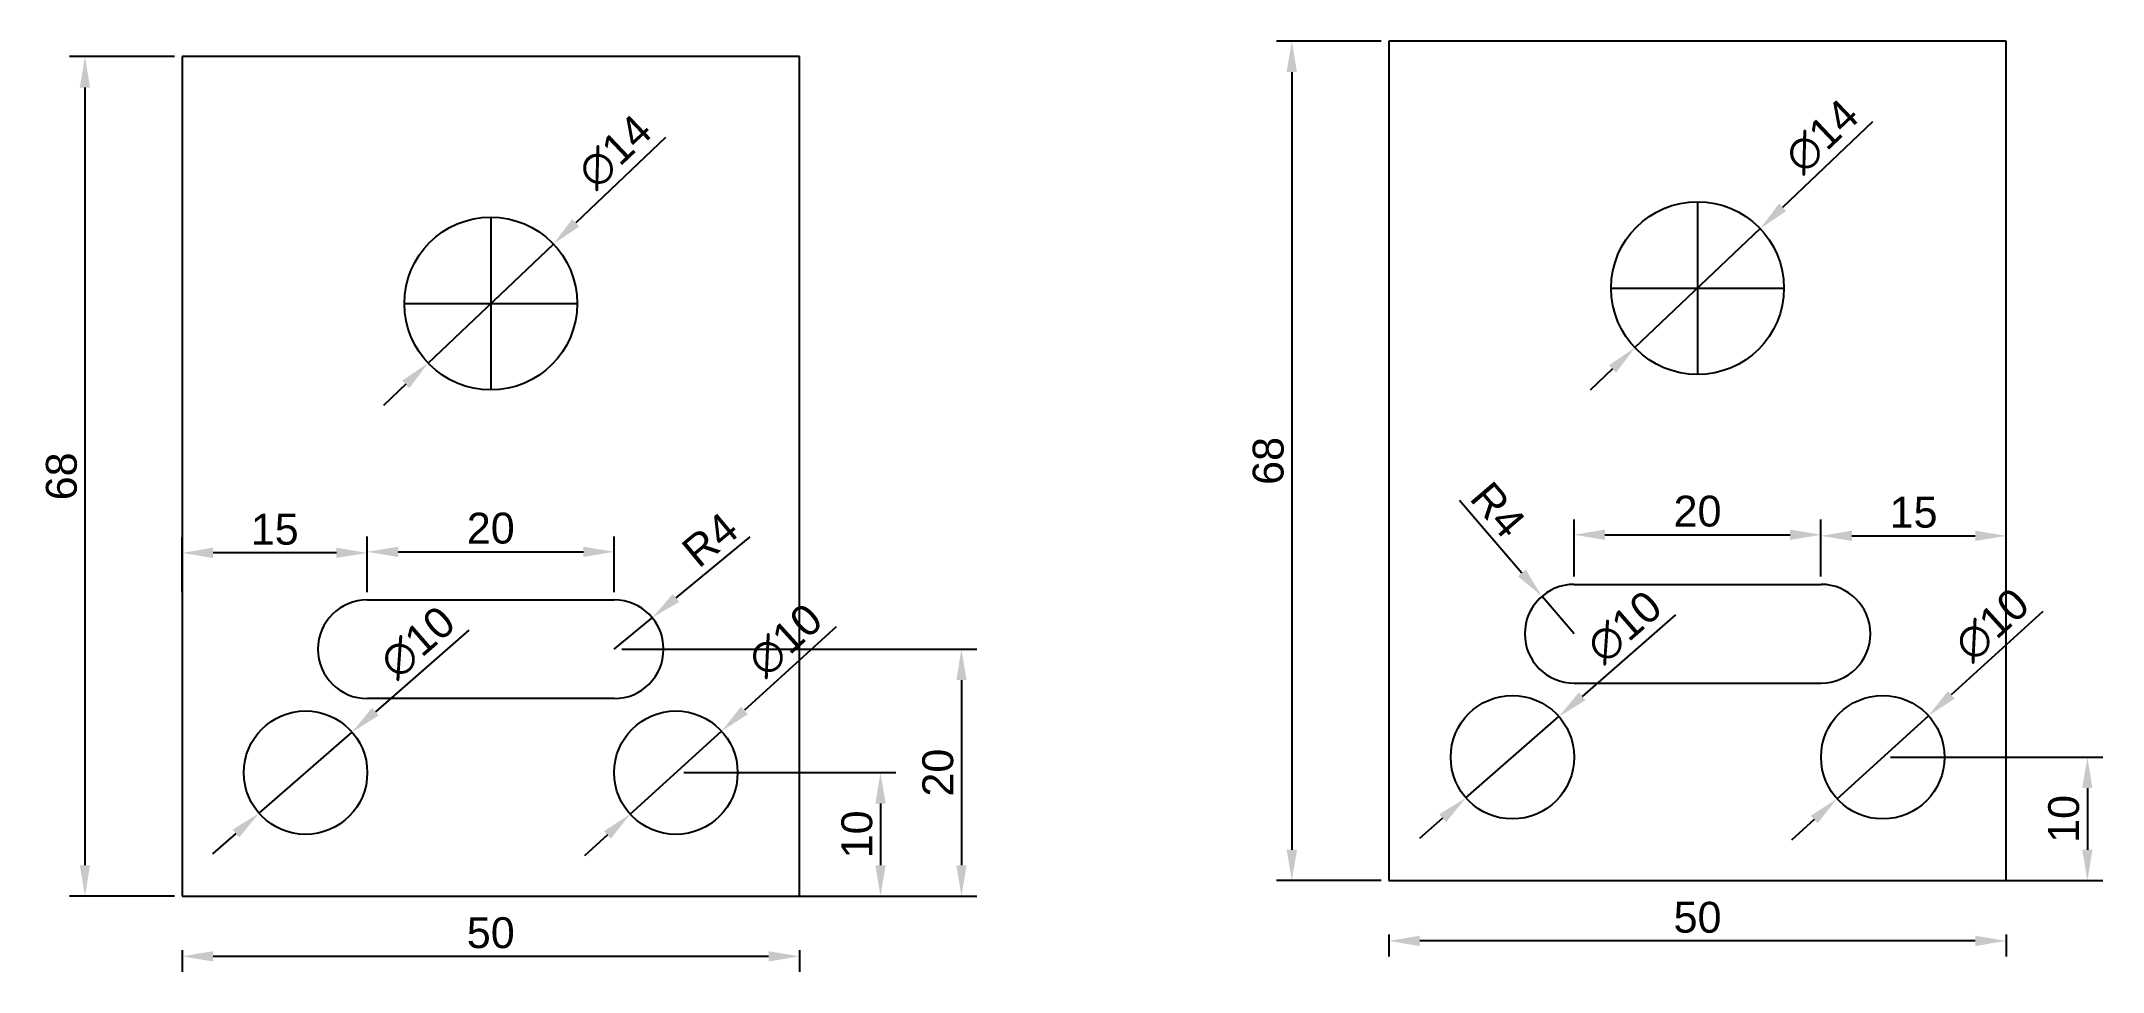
# Model space of a CAD drawing. Header units: millimetres. Extents: x -11 to 156, y -6 to 69.
import ezdxf

# ---------------------------------------------------------------- set-up
doc = ezdxf.new("R2010")
doc.units = ezdxf.units.MM
doc.styles.get("Standard").update_dxf_attribs({"font": 'arial.ttf'})
doc.dimstyles.new('ISO-25', dxfattribs={"dimtxt": 2.5, "dimasz": 2.5, "dimexe": 1.25, "dimexo": 0.625, "dimtad": 1, "dimtxsty": 'Standard', "dimcen": 2.5, "dimadec": 0, "dimazin": 0, "dimtfac": 1, "dimtmove": 0, "dimatfit": 3, "dimfxl": 1, "dimarcsym": 0})

# ---------------------------------------------------------------- blocks, each defined once
blk = doc.blocks.new('*D2')
at = {"color": 0, "lineweight": -2, "transparency": 16777216}
for p, q in [((0, -4.38), (0, -6.13)), ((47.5, -4.88), (2.5, -4.88)), ((50, -4.38), (50, -6.13))]:
    blk.add_line(p, q, dxfattribs=at)
at = {"color": 0, "transparency": 16777216}
for points in [[(2.5, -4.46), (2.5, -5.3), (0, -4.88)], [(47.5, -4.46), (47.5, -5.3), (50, -4.88)]]:
    blk.add_solid(points, dxfattribs=at)
at = {"layer": 'Defpoints', "color": 0, "transparency": 16777216}
for p in [(0, -3.75), (0, -4.88), (50, -3.75)]:
    blk.add_point(p, dxfattribs=at)
at = {"color": 0, "transparency": 16777216, "insert": (25, -2.98), "char_height": 2.5, "attachment_point": 5}
blk.add_mtext('50', dxfattribs=at)
blk = doc.blocks.new('*D3')
at = {"color": 0, "lineweight": -2, "transparency": 16777216}
for p, q in [((-0.63, 68), (-9.12, 68)), ((-7.87, 65.5), (-7.87, 2.5)), ((-0.63, 0), (-9.12, 0))]:
    blk.add_line(p, q, dxfattribs=at)
at = {"color": 0, "transparency": 16777216}
for points in [[(-8.29, 65.5), (-7.46, 65.5), (-7.87, 68)], [(-8.29, 2.5), (-7.46, 2.5), (-7.87, 0)]]:
    blk.add_solid(points, dxfattribs=at)
at = {"layer": 'Defpoints', "color": 0, "transparency": 16777216}
for p in [(0, 68), (0, 0), (-7.87, 0)]:
    blk.add_point(p, dxfattribs=at)
at = {"color": 0, "transparency": 16777216, "insert": (-9.77, 34), "char_height": 2.5, "attachment_point": 5, "rotation": 90}
blk.add_mtext('68', dxfattribs=at)
blk = doc.blocks.new('*D4')
at = {"color": 0, "lineweight": -2, "transparency": 16777216}
for p, q in [((23.22, 21.54), (15.65, 14.93)), ((6.23, 6.71), (13.77, 13.29)), ((4.35, 5.07), (2.47, 3.42))]:
    blk.add_line(p, q, dxfattribs=at)
at = {"color": 0, "transparency": 16777216}
for points in [[(15.38, 15.25), (15.92, 14.62), (13.77, 13.29)], [(4.08, 5.38), (4.62, 4.75), (6.23, 6.71)]]:
    blk.add_solid(points, dxfattribs=at)
at = {"layer": 'Defpoints', "color": 0, "transparency": 16777216}
for p in [(13.77, 13.29), (6.23, 6.71)]:
    blk.add_point(p, dxfattribs=at)
at = {"color": 0, "transparency": 16777216, "insert": (19.08, 20.54), "char_height": 2.5, "attachment_point": 5, "rotation": 41.1148}
blk.add_mtext('∅10', dxfattribs=at)
blk = doc.blocks.new('*D5')
at = {"color": 0, "lineweight": -2, "transparency": 16777216}
for p, q in [((52.98, 21.8), (45.55, 15.05)), ((36.3, 6.64), (43.7, 13.36)), ((34.45, 4.95), (32.6, 3.27))]:
    blk.add_line(p, q, dxfattribs=at)
at = {"color": 0, "transparency": 16777216}
for points in [[(45.27, 15.35), (45.83, 14.74), (43.7, 13.36)], [(34.17, 5.26), (34.73, 4.65), (36.3, 6.64)]]:
    blk.add_solid(points, dxfattribs=at)
at = {"layer": 'Defpoints', "color": 0, "transparency": 16777216}
for p in [(43.7, 13.36), (36.3, 6.64)]:
    blk.add_point(p, dxfattribs=at)
at = {"color": 0, "transparency": 16777216, "insert": (48.86, 20.72), "char_height": 2.5, "attachment_point": 5, "rotation": 42.2861}
blk.add_mtext('∅10', dxfattribs=at)
blk = doc.blocks.new('*D6')
at = {"color": 0, "lineweight": -2, "transparency": 16777216}
for p, q in [((39.16, 61.46), (31.89, 54.54)), ((19.93, 43.18), (30.07, 52.82)), ((18.11, 41.46), (16.3, 39.73))]:
    blk.add_line(p, q, dxfattribs=at)
at = {"color": 0, "transparency": 16777216}
for points in [[(31.6, 54.85), (32.17, 54.24), (30.07, 52.82)], [(17.83, 41.76), (18.4, 41.15), (19.93, 43.18)]]:
    blk.add_solid(points, dxfattribs=at)
at = {"layer": 'Defpoints', "color": 0, "transparency": 16777216}
for p in [(30.07, 52.82), (19.93, 43.18)]:
    blk.add_point(p, dxfattribs=at)
at = {"color": 0, "transparency": 16777216, "insert": (35.07, 60.29), "char_height": 2.5, "attachment_point": 5, "rotation": 43.5444}
blk.add_mtext('∅14', dxfattribs=at)
blk = doc.blocks.new('*D8')
at = {"color": 0, "lineweight": -2, "transparency": 16777216}
for p, q in [((15, 24.62), (15, 29.14)), ((35, 24.62), (35, 29.14)), ((17.5, 27.89), (32.5, 27.89))]:
    blk.add_line(p, q, dxfattribs=at)
at = {"color": 0, "transparency": 16777216}
for points in [[(17.5, 28.3), (17.5, 27.47), (15, 27.89)], [(32.5, 28.3), (32.5, 27.47), (35, 27.89)]]:
    blk.add_solid(points, dxfattribs=at)
at = {"layer": 'Defpoints', "color": 0, "transparency": 16777216}
for p in [(35, 27.89), (15, 24), (35, 24)]:
    blk.add_point(p, dxfattribs=at)
at = {"color": 0, "transparency": 16777216, "insert": (25, 29.79), "char_height": 2.5, "attachment_point": 5}
blk.add_mtext('20', dxfattribs=at)
blk = doc.blocks.new('*D9')
at = {"color": 0, "lineweight": -2, "transparency": 16777216}
for p, q in [((45.98, 29.11), (40, 24.15)), ((35, 20), (38.08, 22.55))]:
    blk.add_line(p, q, dxfattribs=at)
at = {"color": 0, "transparency": 16777216}
blk.add_solid([(39.74, 24.47), (40.27, 23.83), (38.08, 22.55)], dxfattribs=at)
at = {"layer": 'Defpoints', "color": 0, "transparency": 16777216}
for p in [(38.08, 22.55), (35, 20)]:
    blk.add_point(p, dxfattribs=at)
at = {"color": 0, "transparency": 16777216, "insert": (42.76, 28.87), "char_height": 2.5, "attachment_point": 5, "rotation": 39.6798}
blk.add_mtext('R4', dxfattribs=at)
blk = doc.blocks.new('*D10')
at = {"color": 0, "lineweight": -2, "transparency": 16777216}
for p, q in [((0, 24.62), (0, 29.05)), ((15, 24.62), (15, 29.05)), ((12.5, 27.8), (2.5, 27.8))]:
    blk.add_line(p, q, dxfattribs=at)
at = {"color": 0, "transparency": 16777216}
for points in [[(2.5, 28.22), (2.5, 27.39), (0, 27.8)], [(12.5, 28.22), (12.5, 27.39), (15, 27.8)]]:
    blk.add_solid(points, dxfattribs=at)
at = {"layer": 'Defpoints', "color": 0, "transparency": 16777216}
for p in [(0, 27.8), (0, 24), (15, 24)]:
    blk.add_point(p, dxfattribs=at)
at = {"color": 0, "transparency": 16777216, "insert": (7.5, 29.7), "char_height": 2.5, "attachment_point": 5}
blk.add_mtext('15', dxfattribs=at)
blk = doc.blocks.new('*D11')
at = {"color": 0, "lineweight": -2, "transparency": 16777216}
for p, q in [((40.63, 10), (57.82, 10)), ((56.57, 7.5), (56.57, 2.5)), ((40.63, 0), (57.82, 0))]:
    blk.add_line(p, q, dxfattribs=at)
at = {"color": 0, "transparency": 16777216}
for points in [[(56.16, 7.5), (56.99, 7.5), (56.57, 10)], [(56.16, 2.5), (56.99, 2.5), (56.57, 0)]]:
    blk.add_solid(points, dxfattribs=at)
at = {"layer": 'Defpoints', "color": 0, "transparency": 16777216}
for p in [(40, 10), (40, 0), (56.57, 0)]:
    blk.add_point(p, dxfattribs=at)
at = {"color": 0, "transparency": 16777216, "insert": (54.67, 5), "char_height": 2.5, "attachment_point": 5, "rotation": 90}
blk.add_mtext('10', dxfattribs=at)
blk = doc.blocks.new('*D12')
at = {"color": 0, "lineweight": -2, "transparency": 16777216}
for p, q in [((35.63, 20), (64.38, 20)), ((63.13, 17.5), (63.13, 2.5)), ((35.63, 0), (64.38, 0))]:
    blk.add_line(p, q, dxfattribs=at)
at = {"color": 0, "transparency": 16777216}
for points in [[(62.72, 17.5), (63.55, 17.5), (63.13, 20)], [(62.72, 2.5), (63.55, 2.5), (63.13, 0)]]:
    blk.add_solid(points, dxfattribs=at)
at = {"layer": 'Defpoints', "color": 0, "transparency": 16777216}
for p in [(35, 20), (35, 0), (63.13, 0)]:
    blk.add_point(p, dxfattribs=at)
at = {"color": 0, "transparency": 16777216, "insert": (61.23, 10), "char_height": 2.5, "attachment_point": 5, "rotation": 90}
blk.add_mtext('20', dxfattribs=at)
blk = doc.blocks.new('*D14')
at = {"color": 0, "lineweight": -2, "transparency": 16777216}
for p, q in [((97.76, -3.12), (97.76, -4.88)), ((147.76, -3.12), (147.76, -4.88)), ((145.26, -3.63), (100.26, -3.63))]:
    blk.add_line(p, q, dxfattribs=at)
at = {"color": 0, "transparency": 16777216}
for points in [[(100.26, -3.21), (100.26, -4.05), (97.76, -3.63)], [(145.26, -3.21), (145.26, -4.05), (147.76, -3.63)]]:
    blk.add_solid(points, dxfattribs=at)
at = {"layer": 'Defpoints', "color": 0, "transparency": 16777216}
for p in [(97.76, -2.5), (147.76, -2.5), (97.76, -3.63)]:
    blk.add_point(p, dxfattribs=at)
at = {"color": 0, "transparency": 16777216, "insert": (122.76, -1.73), "char_height": 2.5, "attachment_point": 5}
blk.add_mtext('50', dxfattribs=at)
blk = doc.blocks.new('*D13')
at = {"color": 0, "lineweight": -2, "transparency": 16777216}
for p, q in [((97.14, 69.25), (88.64, 69.25)), ((89.89, 66.75), (89.89, 3.75)), ((97.14, 1.25), (88.64, 1.25))]:
    blk.add_line(p, q, dxfattribs=at)
at = {"color": 0, "transparency": 16777216}
for points in [[(89.47, 66.75), (90.31, 66.75), (89.89, 69.25)], [(89.47, 3.75), (90.31, 3.75), (89.89, 1.25)]]:
    blk.add_solid(points, dxfattribs=at)
at = {"layer": 'Defpoints', "color": 0, "transparency": 16777216}
for p in [(97.76, 69.25), (89.89, 1.25), (97.76, 1.25)]:
    blk.add_point(p, dxfattribs=at)
at = {"color": 0, "transparency": 16777216, "insert": (87.99, 35.25), "char_height": 2.5, "attachment_point": 5, "rotation": 90}
blk.add_mtext('68', dxfattribs=at)
blk = doc.blocks.new('*D15')
at = {"color": 0, "lineweight": -2, "transparency": 16777216}
for p, q in [((120.98, 22.79), (113.41, 16.18)), ((104, 7.96), (111.53, 14.54)), ((102.11, 6.32), (100.23, 4.67))]:
    blk.add_line(p, q, dxfattribs=at)
at = {"color": 0, "transparency": 16777216}
for points in [[(113.14, 16.5), (113.69, 15.87), (111.53, 14.54)], [(101.84, 6.63), (102.39, 6), (104, 7.96)]]:
    blk.add_solid(points, dxfattribs=at)
at = {"layer": 'Defpoints', "color": 0, "transparency": 16777216}
for p in [(111.53, 14.54), (104, 7.96)]:
    blk.add_point(p, dxfattribs=at)
at = {"color": 0, "transparency": 16777216, "insert": (116.84, 21.79), "char_height": 2.5, "attachment_point": 5, "rotation": 41.1148}
blk.add_mtext('∅10', dxfattribs=at)
blk = doc.blocks.new('*D16')
at = {"color": 0, "lineweight": -2, "transparency": 16777216}
for p, q in [((150.74, 23.05), (143.31, 16.3)), ((134.06, 7.89), (141.46, 14.61)), ((132.21, 6.2), (130.36, 4.52))]:
    blk.add_line(p, q, dxfattribs=at)
at = {"color": 0, "transparency": 16777216}
for points in [[(143.03, 16.6), (143.59, 15.99), (141.46, 14.61)], [(131.93, 6.51), (132.49, 5.9), (134.06, 7.89)]]:
    blk.add_solid(points, dxfattribs=at)
at = {"layer": 'Defpoints', "color": 0, "transparency": 16777216}
for p in [(141.46, 14.61), (134.06, 7.89)]:
    blk.add_point(p, dxfattribs=at)
at = {"color": 0, "transparency": 16777216, "insert": (146.62, 21.97), "char_height": 2.5, "attachment_point": 5, "rotation": 42.2861}
blk.add_mtext('∅10', dxfattribs=at)
blk = doc.blocks.new('*D17')
at = {"color": 0, "lineweight": -2, "transparency": 16777216}
for p, q in [((136.93, 62.71), (129.65, 55.79)), ((117.69, 44.43), (127.84, 54.07)), ((115.88, 42.71), (114.06, 40.98))]:
    blk.add_line(p, q, dxfattribs=at)
at = {"color": 0, "transparency": 16777216}
for points in [[(129.36, 56.1), (129.94, 55.49), (127.84, 54.07)], [(115.59, 43.01), (116.16, 42.4), (117.69, 44.43)]]:
    blk.add_solid(points, dxfattribs=at)
at = {"layer": 'Defpoints', "color": 0, "transparency": 16777216}
for p in [(127.84, 54.07), (117.69, 44.43)]:
    blk.add_point(p, dxfattribs=at)
at = {"color": 0, "transparency": 16777216, "insert": (132.84, 61.54), "char_height": 2.5, "attachment_point": 5, "rotation": 43.5444}
blk.add_mtext('∅14', dxfattribs=at)
blk = doc.blocks.new('*D22')
at = {"color": 0, "lineweight": -2, "transparency": 16777216}
for p, q in [((138.39, 11.25), (155.59, 11.25)), ((154.34, 8.75), (154.34, 3.75)), ((138.39, 1.25), (155.59, 1.25))]:
    blk.add_line(p, q, dxfattribs=at)
at = {"color": 0, "transparency": 16777216}
for points in [[(153.92, 8.75), (154.75, 8.75), (154.34, 11.25)], [(153.92, 3.75), (154.75, 3.75), (154.34, 1.25)]]:
    blk.add_solid(points, dxfattribs=at)
at = {"layer": 'Defpoints', "color": 0, "transparency": 16777216}
for p in [(137.76, 11.25), (137.76, 1.25), (154.34, 1.25)]:
    blk.add_point(p, dxfattribs=at)
at = {"color": 0, "transparency": 16777216, "insert": (152.43, 6.25), "char_height": 2.5, "attachment_point": 5, "rotation": 90}
blk.add_mtext('10', dxfattribs=at)
blk = doc.blocks.new('*D23')
at = {"color": 0, "lineweight": -2, "transparency": 16777216}
for p, q in [((103.47, 32.08), (108.53, 26.18)), ((112.76, 21.25), (110.16, 24.28))]:
    blk.add_line(p, q, dxfattribs=at)
at = {"color": 0, "transparency": 16777216}
blk.add_solid([(108.84, 26.45), (108.21, 25.91), (110.16, 24.28)], dxfattribs=at)
at = {"layer": 'Defpoints', "color": 0, "transparency": 16777216}
for p in [(110.16, 24.28), (112.76, 21.25)]:
    blk.add_point(p, dxfattribs=at)
at = {"color": 0, "transparency": 16777216, "insert": (106.6, 31.3), "char_height": 2.5, "attachment_point": 5, "rotation": 310.6505}
blk.add_mtext('R4', dxfattribs=at)
blk = doc.blocks.new('*D24')
at = {"color": 0, "lineweight": -2, "transparency": 16777216}
for p, q in [((112.76, 25.88), (112.76, 30.52)), ((132.76, 25.88), (132.76, 30.52)), ((115.26, 29.27), (130.26, 29.27))]:
    blk.add_line(p, q, dxfattribs=at)
at = {"color": 0, "transparency": 16777216}
for points in [[(115.26, 29.69), (115.26, 28.85), (112.76, 29.27)], [(130.26, 29.69), (130.26, 28.85), (132.76, 29.27)]]:
    blk.add_solid(points, dxfattribs=at)
at = {"layer": 'Defpoints', "color": 0, "transparency": 16777216}
for p in [(132.76, 29.27), (112.76, 25.25), (132.76, 25.25)]:
    blk.add_point(p, dxfattribs=at)
at = {"color": 0, "transparency": 16777216, "insert": (122.76, 31.17), "char_height": 2.5, "attachment_point": 5}
blk.add_mtext('20', dxfattribs=at)
blk = doc.blocks.new('*D25')
at = {"color": 0, "lineweight": -2, "transparency": 16777216}
for p, q in [((132.76, 25.88), (132.76, 30.43)), ((147.76, 25.88), (147.76, 30.43)), ((135.26, 29.18), (145.26, 29.18))]:
    blk.add_line(p, q, dxfattribs=at)
at = {"color": 0, "transparency": 16777216}
for points in [[(135.26, 29.6), (135.26, 28.77), (132.76, 29.18)], [(145.26, 29.6), (145.26, 28.77), (147.76, 29.18)]]:
    blk.add_solid(points, dxfattribs=at)
at = {"layer": 'Defpoints', "color": 0, "transparency": 16777216}
for p in [(147.76, 29.18), (132.76, 25.25), (147.76, 25.25)]:
    blk.add_point(p, dxfattribs=at)
at = {"color": 0, "transparency": 16777216, "insert": (140.26, 31.08), "char_height": 2.5, "attachment_point": 5}
blk.add_mtext('15', dxfattribs=at)

msp = doc.modelspace()

# ---------------------------------------------------------------- linework, layer by layer
for p, q in [((147.762, 69.25), (97.762, 69.25)), ((97.762, 69.25), (97.762, 1.25)), ((147.762, 1.25), (147.762, 69.25)), ((50, 68), (0, 68)), ((0, 68), (0, 0)), ((50, 0), (50, 68)), ((122.762, 56.25), (122.762, 42.25)), ((25, 55), (25, 41)), ((115.762, 49.25), (129.762, 49.25)), ((18, 48), (32, 48)), ((112.762, 25.25), (132.762, 25.25)), ((15, 24), (35, 24)), ((112.762, 17.25), (132.762, 17.25)), ((35, 16), (15, 16)), ((0, 0), (50, 0)), ((97.762, 1.25), (147.762, 1.25))]:
    msp.add_line(p, q)
for centre, radius in [((122.762, 49.25), 7), ((25, 48), 7), ((107.762, 11.25), 5), ((137.762, 11.25), 5), ((10, 10), 5), ((40, 10), 5)]:
    msp.add_circle(centre, radius)
for centre, start, end in [((112.762, 21.25), 90, 270), ((132.762, 21.25), 270, 90), ((15, 20), 90, 270), ((35, 20), 270, 90)]:
    msp.add_arc(centre, 4, start, end)

# ---------------------------------------------------------------- dimensions: what is measured, and where the dimension line sits
for base, p1, p2, picture, middle in [((89.889, 1.25), (97.762, 69.25), (97.762, 1.25), '*D13', (87.987, 35.25)), ((-7.873, 0), (0, 68), (0, 0), '*D3', (-9.775, 34)), ((63.135, 0), (35, 20), (35, 0), '*D12', (61.233, 10))]:
    dim = msp.add_linear_dim(base=base, p1=p1, p2=p2, angle=90, dimstyle='ISO-25')
    dim.commit()
    dim.dimension.update_dxf_attribs({"geometry": picture, "text_midpoint": middle})
for p1, p2, picture, middle in [((117.688, 44.428), (127.836, 54.072), '*D17', (132.835, 61.543)), ((19.926, 43.178), (30.074, 52.822), '*D6', (36.431, 58.865)), ((103.995, 7.962), (111.529, 14.538), '*D15', (118.138, 20.306))]:
    dim = msp.add_diameter_dim_2p(p1=p1, p2=p2, dimstyle='ISO-25')
    dim.commit()
    dim.dimension.update_dxf_attribs({"geometry": picture, "text_midpoint": middle})
for center, mpoint, picture, middle in [((112.762, 21.25), (110.157, 24.285), '*D23', (106.605, 31.299)), ((35, 20), (38.078, 22.554), '*D9', (42.758, 28.872))]:
    dim = msp.add_radius_dim(center=center, mpoint=mpoint, dimstyle='ISO-25')
    dim.commit()
    dim.dimension.update_dxf_attribs({"geometry": picture, "text_midpoint": middle})
for base, p1, p2, picture, middle in [((132.762, 29.27), (112.762, 25.25), (132.762, 25.25), '*D24', (122.762, 31.172)), ((147.762, 29.183), (132.762, 25.25), (147.762, 25.25), '*D25', (140.262, 31.085)), ((0, 27.802), (15, 24), (0, 24), '*D10', (7.5, 29.703)), ((35, 27.888), (15, 24), (35, 24), '*D8', (25, 29.789)), ((0, -4.88), (50, -3.75), (0, -3.75), '*D2', (25, -2.979)), ((97.762, -3.63), (147.762, -2.5), (97.762, -2.5), '*D14', (122.762, -1.729))]:
    dim = msp.add_linear_dim(base=base, p1=p1, p2=p2, dimstyle='ISO-25')
    dim.commit()
    dim.dimension.update_dxf_attribs({"geometry": picture, "text_midpoint": middle})
for p1, p2, picture, middle in [((134.063, 7.886), (141.461, 14.614), '*D16', (147.95, 20.516)), ((6.233, 6.712), (13.767, 13.288), '*D4', (20.375, 19.056)), ((36.301, 6.636), (43.699, 13.364), '*D5', (50.188, 19.266))]:
    dim = msp.add_diameter_dim_2p(p1=p1, p2=p2, dimstyle='ISO-25')
    dim.commit()
    dim.dimension.update_dxf_attribs({"geometry": picture, "text_midpoint": middle, "dimtype": 163})
for p1, p2, picture, middle in [((137.762, 11.25), (137.762, 1.25), '*D22', (152.434, 6.25)), ((40, 10), (40, 0), '*D11', (54.672, 5))]:
    dim = msp.add_aligned_dim(p1=p1, p2=p2, distance=16.573, dimstyle='ISO-25')
    dim.commit()
    dim.dimension.update_dxf_attribs({"geometry": picture, "text_midpoint": middle})

doc.saveas('drawing.dxf')
